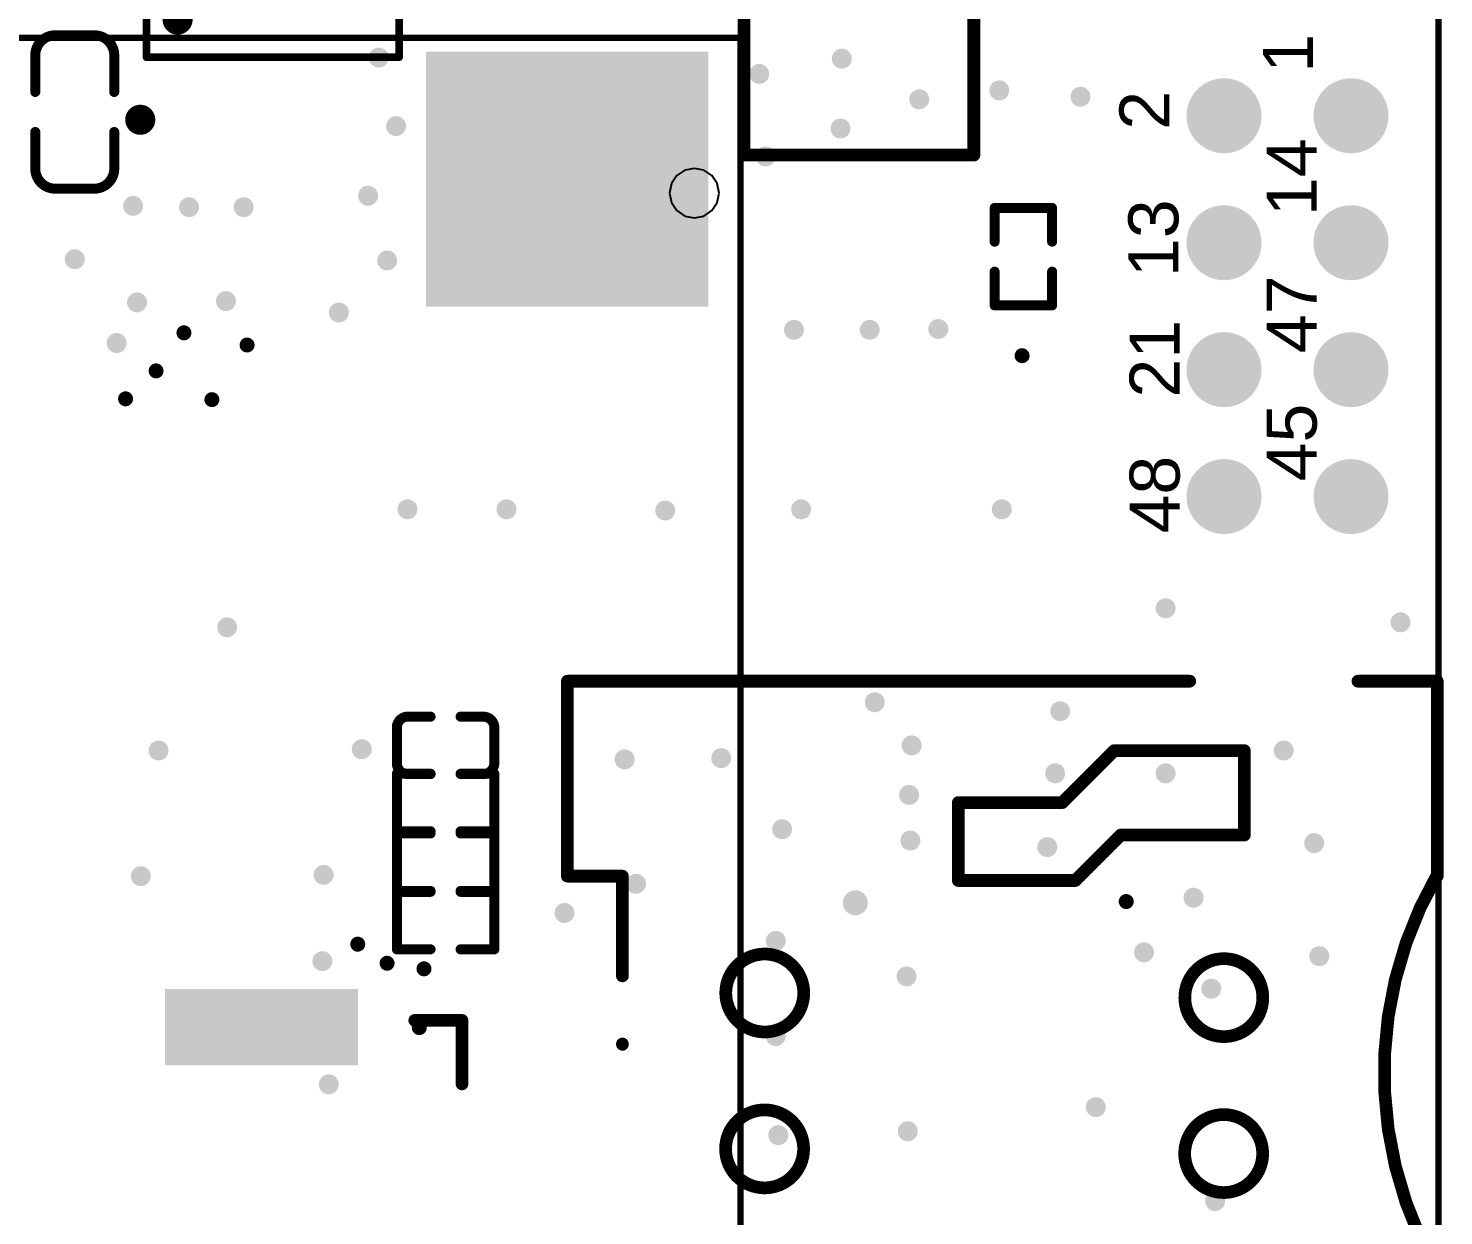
# Model space of a CAD drawing. Header units: millimetres. Extents: x -41 to 4, y -75 to 26.
# Drawn here: x -23.92 to 4.39, y -24.55 to -0.79 of the extents above; entities that cross this region are included whole.
import ezdxf

# ---------------------------------------------------------------- set-up
doc = ezdxf.new("R2010")
doc.units = ezdxf.units.MM
for name, color, linetype in [('KeepOutLayer', 6, 'Continuous'), ('MultiLayer', 9, 'Continuous'), ('PadHoleLayer', 156, 'Continuous'), ('TopOverlay', 2, 'Continuous'), ('ViaHoleLayer', 16, 'Continuous')]:
    doc.layers.add(name, color=color, linetype=linetype)
doc.styles.add('Arial', font='arial.ttf', dxfattribs={"height": 0.2})

# ---------------------------------------------------------------- blocks, each defined once
blk = doc.blocks.new('SOP_4_L6_5_W4_6_P2_54_LS10_2_TL_37')
at = {"layer": 'TopOverlay'}
for p, q in [((-4.126, 3.761), (-4.286, 3.654)), ((-3.936, 3.799), (-4.126, 3.761)), ((-3.746, 3.761), (-3.936, 3.799)), ((-3.585, 3.654), (-3.746, 3.761)), ((-4.394, 3.493), (-4.431, 3.305)), ((-4.286, 3.654), (-4.394, 3.493)), ((-3.478, 3.493), (-3.585, 3.654)), ((-3.44, 3.303), (-3.478, 3.493)), ((-4.422, 3.305), (-4.431, 3.302)), ((-4.431, 3.305), (-4.422, 3.305)), ((-4.431, 3.302), (-4.394, 3.114)), ((-3.478, 3.114), (-3.44, 3.303)), ((-4.394, 3.114), (-4.286, 2.953)), ((-4.286, 2.953), (-4.126, 2.845)), ((-4.126, 2.845), (-3.936, 2.808)), ((-3.936, 2.808), (-3.746, 2.845)), ((-3.746, 2.845), (-3.585, 2.953)), ((-3.585, 2.953), (-3.478, 3.114))]:
    blk.add_line(p, q, dxfattribs=at)
at = {"layer": 'TopOverlay', "const_width": 0.254}
for points in [[(-3.175, 2.314), (3.325, 2.314)], [(-3.175, 2.314), (-3.175, -2.286)], [(3.325, 2.314), (3.325, -2.286)], [(-3.175, -2.286), (3.325, -2.286)]]:
    blk.add_lwpolyline(points, dxfattribs=at)
at = {"layer": 'TopOverlay', "const_width": 0.127}
for points in [[(-3.239, 2.314, 1), (-3.111, 2.314, 1)], [(-3.239, 2.314, 1), (-3.111, 2.314, 1)], [(3.261, 2.314, 1), (3.388, 2.314, 1)], [(3.261, 2.314, 1), (3.388, 2.314, 1)], [(-3.239, -2.286, 1), (-3.111, -2.286, 1)], [(-3.239, -2.286, 1), (-3.111, -2.286, 1)], [(3.261, -2.286, 1), (3.388, -2.286, 1)], [(3.261, -2.286, 1), (3.388, -2.286, 1)]]:
    blk.add_lwpolyline(points, format="xyb", close=True, dxfattribs=at)
blk = doc.blocks.new('SOIC_8_L4_9_W3_9_P1_27_LS6_0_BL_38')
at = {"layer": 'TopOverlay', "const_width": 0.152}
for points in [[(-2.526, -1.521), (-2.526, 1.521)], [(-2.526, 1.521), (2.526, 1.521)], [(2.526, -1.521), (2.526, 1.521)], [(-2.526, -1.521), (2.526, -1.521)]]:
    blk.add_lwpolyline(points, dxfattribs=at)
at = {"layer": 'TopOverlay'}
for points, const_width in [([(-2.564, 1.521, 1), (-2.488, 1.521, 1)], 0.0762), ([(-2.564, 1.521, 1), (-2.488, 1.521, 1)], 0.0762), ([(2.488, 1.521, 1), (2.564, 1.521, 1)], 0.0762), ([(2.488, 1.521, 1), (2.564, 1.521, 1)], 0.0762), ([(-1.755, -0.769, 1), (-2.055, -0.769, 1)], 0.3), ([(-2.13, -0.769, 1), (-1.98, -0.769, 1)], 0.15), ([(-1.83, -0.769, 1), (-1.68, -0.769, 1)], 0.15), ([(-2.564, -1.521, 1), (-2.488, -1.521, 1)], 0.0762), ([(-2.564, -1.521, 1), (-2.488, -1.521, 1)], 0.0762), ([(2.488, -1.521, 1), (2.564, -1.521, 1)], 0.0762), ([(2.488, -1.521, 1), (2.564, -1.521, 1)], 0.0762), ([(-2.501, -2.772, 1), (-2.802, -2.772, 1)], 0.3), ([(-2.877, -2.772, 1), (-2.727, -2.772, 1)], 0.15), ([(-2.576, -2.772, 1), (-2.426, -2.772, 1)], 0.15)]:
    blk.add_lwpolyline(points, format="xyb", close=True, dxfattribs=dict(at, const_width=const_width))
blk = doc.blocks.new('SIM_SMD_SMC_202_7SC_41')
at = {"layer": 'TopOverlay', "const_width": 0.254}
for points in [[(3.987, 7.444), (7.889, 7.444)], [(3.987, 7.444), (3.987, 6.344)], [(7.889, 7.444), (7.889, -5.005)], [(-7.9, 6.343), (-7.091, 6.343)], [(-7.9, 6.343), (-7.9, -5.006)], [(0.622, 6.343), (0.629, 6.343)], [(1.991, 6.343), (3.987, 6.343)], [(-4.545, 0.45), (-5.195, -0.2)], [(-4.545, 0.45), (-3.894, -0.2)], [(-5.195, -0.2), (-5.195, -0.462)], [(-4.674, -0.2), (-4.933, -0.462)], [(-4.674, -0.2), (-4.674, -2.41)], [(-4.413, -0.2), (-4.413, -2.41)], [(-4.413, -0.2), (-4.154, -0.462)], [(-3.894, -0.2), (-3.894, -0.462)], [(3.9, -0.376), (3.9, -2.716)], [(3.9, -0.376), (5.46, -0.376)], [(5.46, -0.376), (5.46, -2.456)], [(-5.195, -0.462), (-4.933, -0.462)], [(-4.154, -0.462), (-3.894, -0.462)], [(-4.674, -2.41), (-4.413, -2.41)], [(5.46, -2.456), (6.5, -3.496)], [(3.901, -2.716), (4.81, -3.626)], [(6.5, -3.496), (6.5, -6.096)], [(4.81, -3.626), (4.81, -6.097)], [(4.81, -6.096), (6.5, -6.096)], [(-7.9, -8.367), (-7.9, -9.956)], [(7.889, -8.368), (7.889, -9.955)], [(-3.912, -9.955), (-7.9, -9.956)], [(3.987, -9.955), (7.889, -9.955)]]:
    blk.add_lwpolyline(points, dxfattribs=at)
at = {"layer": 'TopOverlay'}
for points, const_width in [([(3.924, 7.444, 1), (4.051, 7.444, 1)], 0.127), ([(3.924, 7.444, 1), (4.051, 7.444, 1)], 0.127), ([(7.825, 7.444, 1), (7.952, 7.444, 1)], 0.127), ([(7.825, 7.444, 1), (7.952, 7.444, 1)], 0.127), ([(-7.963, 6.343, 1), (-7.836, 6.343, 1)], 0.127), ([(-7.963, 6.343, 1), (-7.836, 6.343, 1)], 0.127), ([(-7.154, 6.343, 1), (-7.027, 6.343, 1)], 0.127), ([(0.558, 6.343, 1), (0.685, 6.343, 1)], 0.127), ([(0.565, 6.343, 1), (0.692, 6.343, 1)], 0.127), ([(1.928, 6.343, 1), (2.055, 6.343, 1)], 0.127), ([(3.924, 6.344, 1), (4.051, 6.344, 1)], 0.127), ([(3.924, 6.343, 1), (4.051, 6.343, 1)], 0.127), ([(-4.048, 3.495, 1), (-5.608, 3.495, 1)], 0.254), ([(-0.69, 3.499, 1), (-2.251, 3.499, 1)], 0.254), ([(2.429, 3.496, 1), (0.869, 3.496, 1)], 0.254), ([(-5.671, 3.495, 1), (-5.544, 3.495, 1)], 0.127), ([(-4.111, 3.495, 1), (-3.984, 3.495, 1)], 0.127), ([(-2.314, 3.499, 1), (-2.187, 3.499, 1)], 0.127), ([(-0.754, 3.499, 1), (-0.627, 3.499, 1)], 0.127), ([(0.806, 3.496, 1), (0.933, 3.496, 1)], 0.127), ([(2.366, 3.496, 1), (2.493, 3.496, 1)], 0.127), ([(-4.608, 0.45, 1), (-4.481, 0.45, 1)], 0.127), ([(-4.608, 0.45, 1), (-4.481, 0.45, 1)], 0.127), ([(-5.258, -0.2, 1), (-5.131, -0.2, 1)], 0.127), ([(-5.258, -0.2, 1), (-5.131, -0.2, 1)], 0.127), ([(-4.738, -0.2, 1), (-4.611, -0.2, 1)], 0.127), ([(-4.738, -0.2, 1), (-4.611, -0.2, 1)], 0.127), ([(-4.476, -0.2, 1), (-4.349, -0.2, 1)], 0.127), ([(-4.476, -0.2, 1), (-4.349, -0.2, 1)], 0.127), ([(-3.958, -0.2, 1), (-3.831, -0.2, 1)], 0.127), ([(-3.958, -0.2, 1), (-3.831, -0.2, 1)], 0.127), ([(3.836, -0.376, 1), (3.963, -0.376, 1)], 0.127), ([(3.836, -0.376, 1), (3.963, -0.376, 1)], 0.127), ([(5.396, -0.376, 1), (5.523, -0.376, 1)], 0.127), ([(5.396, -0.376, 1), (5.523, -0.376, 1)], 0.127), ([(-5.258, -0.462, 1), (-5.131, -0.462, 1)], 0.127), ([(-5.258, -0.462, 1), (-5.131, -0.462, 1)], 0.127), ([(-4.997, -0.462, 1), (-4.87, -0.462, 1)], 0.127), ([(-4.997, -0.462, 1), (-4.87, -0.462, 1)], 0.127), ([(-4.217, -0.462, 1), (-4.09, -0.462, 1)], 0.127), ([(-4.217, -0.462, 1), (-4.09, -0.462, 1)], 0.127), ([(-3.958, -0.462, 1), (-3.831, -0.462, 1)], 0.127), ([(-3.958, -0.462, 1), (-3.831, -0.462, 1)], 0.127), ([(-4.738, -2.41, 1), (-4.611, -2.41, 1)], 0.127), ([(-4.738, -2.41, 1), (-4.611, -2.41, 1)], 0.127), ([(-4.476, -2.41, 1), (-4.349, -2.41, 1)], 0.127), ([(-4.476, -2.41, 1), (-4.349, -2.41, 1)], 0.127), ([(5.396, -2.456, 1), (5.523, -2.456, 1)], 0.127), ([(5.396, -2.456, 1), (5.523, -2.456, 1)], 0.127), ([(3.836, -2.716, 1), (3.963, -2.716, 1)], 0.127), ([(3.837, -2.716, 1), (3.964, -2.716, 1)], 0.127), ([(6.436, -3.496, 1), (6.563, -3.496, 1)], 0.127), ([(6.436, -3.496, 1), (6.563, -3.496, 1)], 0.127), ([(4.747, -3.626, 1), (4.874, -3.626, 1)], 0.127), ([(4.747, -3.626, 1), (4.874, -3.626, 1)], 0.127), ([(-4.141, -5.687, 1), (-5.701, -5.687, 1)], 0.254), ([(-0.784, -5.683, 1), (-2.344, -5.683, 1)], 0.254), ([(2.336, -5.686, 1), (0.776, -5.686, 1)], 0.254), ([(-7.963, -5.006, 1), (-7.836, -5.006, 1)], 0.127), ([(7.825, -5.005, 1), (7.952, -5.005, 1)], 0.127), ([(-5.764, -5.687, 1), (-5.637, -5.687, 1)], 0.127), ([(-4.204, -5.687, 1), (-4.077, -5.687, 1)], 0.127), ([(-2.408, -5.683, 1), (-2.281, -5.683, 1)], 0.127), ([(-0.847, -5.683, 1), (-0.72, -5.683, 1)], 0.127), ([(0.712, -5.686, 1), (0.839, -5.686, 1)], 0.127), ([(2.272, -5.686, 1), (2.399, -5.686, 1)], 0.127), ([(4.746, -6.096, 1), (4.873, -6.096, 1)], 0.127), ([(4.747, -6.097, 1), (4.874, -6.097, 1)], 0.127), ([(6.436, -6.096, 1), (6.563, -6.096, 1)], 0.127), ([(6.436, -6.096, 1), (6.563, -6.096, 1)], 0.127), ([(-7.963, -8.367, 1), (-7.836, -8.367, 1)], 0.127), ([(7.825, -8.368, 1), (7.952, -8.368, 1)], 0.127), ([(-7.963, -9.956, 1), (-7.836, -9.956, 1)], 0.127), ([(-7.963, -9.956, 1), (-7.836, -9.956, 1)], 0.127), ([(-3.976, -9.955, 1), (-3.849, -9.955, 1)], 0.127), ([(-3.975, -9.956, 1), (-3.848, -9.956, 1)], 0.127), ([(3.924, -9.955, 1), (4.051, -9.955, 1)], 0.127), ([(3.954, -9.956, 1), (4.081, -9.956, 1)], 0.127), ([(7.825, -9.955, 1), (7.952, -9.955, 1)], 0.127), ([(7.825, -9.955, 1), (7.952, -9.955, 1)], 0.127)]:
    blk.add_lwpolyline(points, format="xyb", close=True, dxfattribs=dict(at, const_width=const_width))
at = {"layer": 'TopOverlay', "const_width": 0.254}
blk.add_lwpolyline([(-3.912, -9.956, -0.26784), (4.018, -9.956)], format="xyb", dxfattribs=at)
blk = doc.blocks.new('WIFIM_SMD_ESP32_S32MB_42')
at = {"layer": 'TopOverlay'}
for points, const_width in [([(-8.763, 16.42), (9.274, 16.42)], 0.254), ([(-8.763, 16.42), (-8.763, 15.954)], 0.254), ([(9.274, 16.42), (9.274, 15.954)], 0.254), ([(-8.763, 15.954), (-8.763, 9.571)], 0.254), ([(9.271, 15.954), (9.271, 9.571)], 0.254), ([(-6.596, 15.19), (-6.596, 11.69)], 0.6), ([(-6.596, 15.19), (-4.096, 15.19)], 0.6), ([(-4.097, 15.189), (-4.097, 12.189)], 0.6), ([(-1.595, 15.189), (-1.595, 12.189)], 0.6), ([(-1.595, 15.189), (0.904, 15.189)], 0.6), ([(0.904, 15.189), (0.904, 12.189)], 0.6), ([(3.403, 15.189), (3.403, 12.189)], 0.6), ([(3.403, 15.189), (6.904, 15.189)], 0.6), ([(5.334, 15.189), (5.334, 11.822)], 0.6), ([(6.904, 15.189), (6.904, 11.822)], 0.6), ([(-4.097, 12.189), (-1.595, 12.189)], 0.6), ([(0.904, 12.189), (3.403, 12.189)], 0.6), ([(-8.763, 11.054), (9.271, 11.054)], 0.254), ([(-8.78, -8.198), (-8.78, -9.143)], 0.254), ([(8.873, -8.198), (8.873, -9.143)], 0.254), ([(-8.78, -9.143), (-7.637, -9.143)], 0.254), ([(7.603, -9.143), (8.873, -9.143)], 0.254)]:
    blk.add_lwpolyline(points, dxfattribs=dict(at, const_width=const_width))
for points, const_width in [([(-8.827, 16.42, 1), (-8.7, 16.42, 1)], 0.127), ([(-8.827, 16.42, 1), (-8.7, 16.42, 1)], 0.127), ([(9.21, 16.42, 1), (9.337, 16.42, 1)], 0.127), ([(9.21, 16.42, 1), (9.337, 16.42, 1)], 0.127), ([(-8.827, 15.954, 1), (-8.7, 15.954, 1)], 0.127), ([(-8.827, 15.954, 1), (-8.7, 15.954, 1)], 0.127), ([(9.207, 15.954, 1), (9.334, 15.954, 1)], 0.127), ([(9.21, 15.954, 1), (9.337, 15.954, 1)], 0.127), ([(-6.746, 15.19, 1), (-6.446, 15.19, 1)], 0.3), ([(-6.746, 15.19, 1), (-6.446, 15.19, 1)], 0.3), ([(-4.247, 15.189, 1), (-3.947, 15.189, 1)], 0.3), ([(-4.246, 15.19, 1), (-3.946, 15.19, 1)], 0.3), ([(-1.745, 15.189, 1), (-1.445, 15.189, 1)], 0.3), ([(-1.745, 15.189, 1), (-1.445, 15.189, 1)], 0.3), ([(0.754, 15.189, 1), (1.054, 15.189, 1)], 0.3), ([(0.754, 15.189, 1), (1.054, 15.189, 1)], 0.3), ([(3.253, 15.189, 1), (3.553, 15.189, 1)], 0.3), ([(3.253, 15.189, 1), (3.553, 15.189, 1)], 0.3), ([(5.184, 15.189, 1), (5.484, 15.189, 1)], 0.3), ([(6.754, 15.189, 1), (7.054, 15.189, 1)], 0.3), ([(6.754, 15.189, 1), (7.054, 15.189, 1)], 0.3), ([(-4.247, 12.189, 1), (-3.947, 12.189, 1)], 0.3), ([(-4.247, 12.189, 1), (-3.947, 12.189, 1)], 0.3), ([(-1.745, 12.189, 1), (-1.445, 12.189, 1)], 0.3), ([(-1.745, 12.189, 1), (-1.445, 12.189, 1)], 0.3), ([(0.754, 12.189, 1), (1.054, 12.189, 1)], 0.3), ([(0.754, 12.189, 1), (1.054, 12.189, 1)], 0.3), ([(3.253, 12.189, 1), (3.553, 12.189, 1)], 0.3), ([(3.253, 12.189, 1), (3.553, 12.189, 1)], 0.3), ([(-6.746, 11.69, 1), (-6.446, 11.69, 1)], 0.3), ([(5.184, 11.822, 1), (5.484, 11.822, 1)], 0.3), ([(6.754, 11.822, 1), (7.054, 11.822, 1)], 0.3), ([(-8.826, 11.054, 1), (-8.7, 11.054, 1)], 0.127), ([(9.207, 11.054, 1), (9.334, 11.054, 1)], 0.127), ([(-9.474, 10.012, 1), (-10.158, 10.012, 1)], 0.254), ([(-10.222, 10.012, 1), (-10.095, 10.012, 1)], 0.127), ([(-9.537, 10.012, 1), (-9.41, 10.012, 1)], 0.127), ([(-8.827, 9.571, 1), (-8.7, 9.571, 1)], 0.127), ([(9.207, 9.571, 1), (9.334, 9.571, 1)], 0.127), ([(-8.843, -8.198, 1), (-8.716, -8.198, 1)], 0.127), ([(8.81, -8.198, 1), (8.937, -8.198, 1)], 0.127), ([(-8.843, -9.143, 1), (-8.716, -9.143, 1)], 0.127), ([(-8.843, -9.143, 1), (-8.716, -9.143, 1)], 0.127), ([(-7.7, -9.143, 1), (-7.573, -9.143, 1)], 0.127), ([(7.54, -9.143, 1), (7.667, -9.143, 1)], 0.127), ([(8.81, -9.143, 1), (8.937, -9.143, 1)], 0.127), ([(8.81, -9.143, 1), (8.937, -9.143, 1)], 0.127)]:
    blk.add_lwpolyline(points, format="xyb", close=True, dxfattribs=dict(at, const_width=const_width))
blk = doc.blocks.new('LC_0402_R_51')
at = {"layer": 'TopOverlay', "const_width": 0.2}
for points in [[(-0.975, -0.575), (-0.975, 0.575)], [(-0.975, 0.575), (-0.3, 0.575)], [(0.3, 0.575), (0.975, 0.575)], [(0.975, -0.575), (0.975, 0.575)], [(-0.975, -0.575), (-0.3, -0.575)], [(0.3, -0.575), (0.975, -0.575)]]:
    blk.add_lwpolyline(points, dxfattribs=at)
at = {"layer": 'TopOverlay', "const_width": 0.1}
for points in [[(-1.025, 0.575, 1), (-0.925, 0.575, 1)], [(-1.025, 0.575, 1), (-0.925, 0.575, 1)], [(-0.35, 0.575, 1), (-0.25, 0.575, 1)], [(0.25, 0.575, 1), (0.35, 0.575, 1)], [(0.925, 0.575, 1), (1.025, 0.575, 1)], [(0.925, 0.575, 1), (1.025, 0.575, 1)], [(-1.025, -0.575, 1), (-0.925, -0.575, 1)], [(-1.025, -0.575, 1), (-0.925, -0.575, 1)], [(-0.35, -0.575, 1), (-0.25, -0.575, 1)], [(0.25, -0.575, 1), (0.35, -0.575, 1)], [(0.925, -0.575, 1), (1.025, -0.575, 1)], [(0.925, -0.575, 1), (1.025, -0.575, 1)]]:
    blk.add_lwpolyline(points, format="xyb", close=True, dxfattribs=at)
blk = doc.blocks.new('LC_0402_R_60')
at = {"layer": 'TopOverlay', "const_width": 0.2}
for points in [[(-0.975, 0.575), (-0.975, -0.575)], [(-0.975, 0.575), (-0.3, 0.575)], [(0.3, 0.575), (0.975, 0.575)], [(0.975, 0.575), (0.975, -0.575)], [(-0.975, -0.575), (-0.3, -0.575)], [(0.3, -0.575), (0.975, -0.575)]]:
    blk.add_lwpolyline(points, dxfattribs=at)
at = {"layer": 'TopOverlay', "const_width": 0.1}
for points in [[(-1.025, 0.575, 1), (-0.925, 0.575, 1)], [(-1.025, 0.575, 1), (-0.925, 0.575, 1)], [(-0.35, 0.575, 1), (-0.25, 0.575, 1)], [(0.25, 0.575, 1), (0.35, 0.575, 1)], [(0.925, 0.575, 1), (1.025, 0.575, 1)], [(0.925, 0.575, 1), (1.025, 0.575, 1)], [(-1.025, -0.575, 1), (-0.925, -0.575, 1)], [(-1.025, -0.575, 1), (-0.925, -0.575, 1)], [(-0.35, -0.575, 1), (-0.25, -0.575, 1)], [(0.25, -0.575, 1), (0.35, -0.575, 1)], [(0.925, -0.575, 1), (1.025, -0.575, 1)], [(0.925, -0.575, 1), (1.025, -0.575, 1)]]:
    blk.add_lwpolyline(points, format="xyb", close=True, dxfattribs=at)
blk = doc.blocks.new('LC_0402_R_67')
at = {"layer": 'TopOverlay', "const_width": 0.2}
for points in [[(-0.975, -0.575), (-0.975, 0.575)], [(-0.975, 0.575), (-0.3, 0.575)], [(0.3, 0.575), (0.975, 0.575)], [(0.975, -0.575), (0.975, 0.575)], [(-0.975, -0.575), (-0.3, -0.575)], [(0.3, -0.575), (0.975, -0.575)]]:
    blk.add_lwpolyline(points, dxfattribs=at)
at = {"layer": 'TopOverlay', "const_width": 0.1}
for points in [[(-1.025, 0.575, 1), (-0.925, 0.575, 1)], [(-1.025, 0.575, 1), (-0.925, 0.575, 1)], [(-0.35, 0.575, 1), (-0.25, 0.575, 1)], [(0.25, 0.575, 1), (0.35, 0.575, 1)], [(0.925, 0.575, 1), (1.025, 0.575, 1)], [(0.925, 0.575, 1), (1.025, 0.575, 1)], [(-1.025, -0.575, 1), (-0.925, -0.575, 1)], [(-1.025, -0.575, 1), (-0.925, -0.575, 1)], [(-0.35, -0.575, 1), (-0.25, -0.575, 1)], [(0.25, -0.575, 1), (0.35, -0.575, 1)], [(0.925, -0.575, 1), (1.025, -0.575, 1)], [(0.925, -0.575, 1), (1.025, -0.575, 1)]]:
    blk.add_lwpolyline(points, format="xyb", close=True, dxfattribs=at)
blk = doc.blocks.new('LC_0402_R_68')
at = {"layer": 'TopOverlay', "const_width": 0.2}
for points in [[(-0.975, -0.575), (-0.975, 0.575)], [(-0.975, 0.575), (-0.3, 0.575)], [(0.3, 0.575), (0.975, 0.575)], [(0.975, -0.575), (0.975, 0.575)], [(-0.975, -0.575), (-0.3, -0.575)], [(0.3, -0.575), (0.975, -0.575)]]:
    blk.add_lwpolyline(points, dxfattribs=at)
at = {"layer": 'TopOverlay', "const_width": 0.1}
for points in [[(-1.025, 0.575, 1), (-0.925, 0.575, 1)], [(-1.025, 0.575, 1), (-0.925, 0.575, 1)], [(-0.35, 0.575, 1), (-0.25, 0.575, 1)], [(0.25, 0.575, 1), (0.35, 0.575, 1)], [(0.925, 0.575, 1), (1.025, 0.575, 1)], [(0.925, 0.575, 1), (1.025, 0.575, 1)], [(-1.025, -0.575, 1), (-0.925, -0.575, 1)], [(-1.025, -0.575, 1), (-0.925, -0.575, 1)], [(-0.35, -0.575, 1), (-0.25, -0.575, 1)], [(0.25, -0.575, 1), (0.35, -0.575, 1)], [(0.925, -0.575, 1), (1.025, -0.575, 1)], [(0.925, -0.575, 1), (1.025, -0.575, 1)]]:
    blk.add_lwpolyline(points, format="xyb", close=True, dxfattribs=at)
blk = doc.blocks.new('MINI_PCLE_52P_74')
at = {"layer": 'MultiLayer'}
blk.add_hatch(color=9, dxfattribs=at).paths.add_polyline_path([(9.258, 28.588), (14.908, 28.588), (14.908, 23.488), (9.258, 23.488)])
at = {"layer": 'PadHoleLayer'}
h = blk.add_hatch(color=156, dxfattribs=at)
edge = h.paths.add_edge_path()
edge.add_arc((12.083, 26.038), 1.4, 0, 360)
at = {"layer": 'TopOverlay', "const_width": 0.127}
for points in [[(-15.463, 28.863), (15.55, 28.863)], [(15.55, -18.737), (15.55, 28.863)]]:
    blk.add_lwpolyline(points, dxfattribs=at)
at = {"layer": 'TopOverlay', "const_width": 0.0635}
blk.add_lwpolyline([(15.518, 28.863, 1), (15.582, 28.863, 1)], format="xyb", close=True, dxfattribs=at)
blk.add_lwpolyline([(15.518, 28.863, 1), (15.582, 28.863, 1)], format="xyb", close=True, dxfattribs=at)
blk = doc.blocks.new('LC_0402_C_98')
at = {"layer": 'TopOverlay', "const_width": 0.2}
for points in [[(-0.975, 0.355, -0.414214), (-0.755, 0.575)], [(0.755, 0.575, -0.414214), (0.975, 0.355)], [(-0.755, -0.575, -0.414214), (-0.975, -0.355)], [(0.975, -0.355, -0.414214), (0.755, -0.575)]]:
    blk.add_lwpolyline(points, format="xyb", dxfattribs=at)
at = {"layer": 'TopOverlay', "const_width": 0.1}
for points in [[(-0.805, 0.575, 1), (-0.705, 0.575, 1)], [(-0.8, 0.575, 1), (-0.7, 0.575, 1)], [(-0.35, 0.575, 1), (-0.25, 0.575, 1)], [(0.25, 0.575, 1), (0.35, 0.575, 1)], [(0.7, 0.575, 1), (0.8, 0.575, 1)], [(0.705, 0.575, 1), (0.805, 0.575, 1)], [(-1.025, 0.355, 1), (-0.925, 0.355, 1)], [(-1.025, 0.355, 1), (-0.925, 0.355, 1)], [(0.925, 0.355, 1), (1.025, 0.355, 1)], [(0.925, 0.355, 1), (1.025, 0.355, 1)], [(-1.025, -0.355, 1), (-0.925, -0.355, 1)], [(-1.025, -0.355, 1), (-0.925, -0.355, 1)], [(0.925, -0.355, 1), (1.025, -0.355, 1)], [(0.925, -0.355, 1), (1.025, -0.355, 1)], [(-0.805, -0.575, 1), (-0.705, -0.575, 1)], [(-0.8, -0.575, 1), (-0.7, -0.575, 1)], [(-0.35, -0.575, 1), (-0.25, -0.575, 1)], [(0.25, -0.575, 1), (0.35, -0.575, 1)], [(0.7, -0.575, 1), (0.8, -0.575, 1)], [(0.705, -0.575, 1), (0.805, -0.575, 1)]]:
    blk.add_lwpolyline(points, format="xyb", close=True, dxfattribs=at)
at = {"layer": 'TopOverlay', "const_width": 0.2}
for points in [[(-0.75, 0.575), (-0.3, 0.575)], [(0.3, 0.575), (0.75, 0.575)], [(-0.975, -0.355), (-0.975, 0.355)], [(0.975, -0.355), (0.975, 0.355)], [(-0.75, -0.575), (-0.3, -0.575)], [(0.3, -0.575), (0.75, -0.575)]]:
    blk.add_lwpolyline(points, dxfattribs=at)
blk = doc.blocks.new('LC_0603_C_101')
at = {"layer": 'TopOverlay', "const_width": 0.2}
for points in [[(-1.535, 0.39, -0.414213), (-1.135, 0.79)], [(1.135, 0.79, -0.414213), (1.535, 0.39)], [(-1.135, -0.79, -0.414213), (-1.535, -0.39)], [(1.535, -0.39, -0.414213), (1.135, -0.79)]]:
    blk.add_lwpolyline(points, format="xyb", dxfattribs=at)
for points in [[(-0.4, 0.79), (-1.135, 0.79)], [(1.135, 0.79), (0.4, 0.79)], [(-1.535, -0.39), (-1.535, 0.39)], [(1.535, -0.39), (1.535, 0.39)], [(-0.4, -0.79), (-1.135, -0.79)], [(1.135, -0.79), (0.4, -0.79)]]:
    blk.add_lwpolyline(points, dxfattribs=at)
at = {"layer": 'TopOverlay', "const_width": 0.1}
for points in [[(-1.185, 0.79, 1), (-1.085, 0.79, 1)], [(-1.185, 0.79, 1), (-1.085, 0.79, 1)], [(-0.45, 0.79, 1), (-0.35, 0.79, 1)], [(0.35, 0.79, 1), (0.45, 0.79, 1)], [(1.085, 0.79, 1), (1.185, 0.79, 1)], [(1.085, 0.79, 1), (1.185, 0.79, 1)], [(-1.585, 0.39, 1), (-1.485, 0.39, 1)], [(-1.585, 0.39, 1), (-1.485, 0.39, 1)], [(1.485, 0.39, 1), (1.585, 0.39, 1)], [(1.485, 0.39, 1), (1.585, 0.39, 1)], [(-1.585, -0.39, 1), (-1.485, -0.39, 1)], [(-1.585, -0.39, 1), (-1.485, -0.39, 1)], [(1.485, -0.39, 1), (1.585, -0.39, 1)], [(1.485, -0.39, 1), (1.585, -0.39, 1)], [(-1.185, -0.79, 1), (-1.085, -0.79, 1)], [(-1.185, -0.79, 1), (-1.085, -0.79, 1)], [(-0.45, -0.79, 1), (-0.35, -0.79, 1)], [(0.35, -0.79, 1), (0.45, -0.79, 1)], [(1.085, -0.79, 1), (1.185, -0.79, 1)], [(1.085, -0.79, 1), (1.185, -0.79, 1)]]:
    blk.add_lwpolyline(points, format="xyb", close=True, dxfattribs=at)

msp = doc.modelspace()

# ---------------------------------------------------------------- hatches: boundary and pattern name
at = {"layer": 'MultiLayer'}
h = msp.add_hatch(color=9, dxfattribs=at)
edge = h.paths.add_edge_path()
edge.add_arc((0, -2.54), 0.75, 0, 360)
h = msp.add_hatch(color=9, dxfattribs=at)
edge = h.paths.add_edge_path()
edge.add_arc((2.54, -2.54), 0.75, 0, 360)
h = msp.add_hatch(color=9, dxfattribs=at)
edge = h.paths.add_edge_path()
edge.add_arc((0, -5.08), 0.75, 0, 360)
h = msp.add_hatch(color=9, dxfattribs=at)
edge = h.paths.add_edge_path()
edge.add_arc((2.54, -5.08), 0.75, 0, 360)
h = msp.add_hatch(color=9, dxfattribs=at)
edge = h.paths.add_edge_path()
edge.add_arc((0, -7.62), 0.75, 0, 360)
h = msp.add_hatch(color=9, dxfattribs=at)
edge = h.paths.add_edge_path()
edge.add_arc((2.54, -7.62), 0.75, 0, 360)
h = msp.add_hatch(color=9, dxfattribs=at)
edge = h.paths.add_edge_path()
edge.add_arc((0, -10.16), 0.75, 0, 360)
h = msp.add_hatch(color=9, dxfattribs=at)
edge = h.paths.add_edge_path()
edge.add_arc((2.54, -10.16), 0.75, 0, 360)
at = {"layer": 'PadHoleLayer'}
h = msp.add_hatch(color=156, dxfattribs=at)
edge = h.paths.add_edge_path()
edge.add_arc((0, -2.54), 0.5, 0, 360)
h = msp.add_hatch(color=156, dxfattribs=at)
edge = h.paths.add_edge_path()
edge.add_arc((2.54, -2.54), 0.5, 0, 360)
h = msp.add_hatch(color=156, dxfattribs=at)
edge = h.paths.add_edge_path()
edge.add_arc((0, -5.08), 0.5, 0, 360)
h = msp.add_hatch(color=156, dxfattribs=at)
edge = h.paths.add_edge_path()
edge.add_arc((2.54, -5.08), 0.5, 0, 360)
h = msp.add_hatch(color=156, dxfattribs=at)
edge = h.paths.add_edge_path()
edge.add_arc((0, -7.62), 0.5, 0, 360)
h = msp.add_hatch(color=156, dxfattribs=at)
edge = h.paths.add_edge_path()
edge.add_arc((2.54, -7.62), 0.5, 0, 360)
h = msp.add_hatch(color=156, dxfattribs=at)
edge = h.paths.add_edge_path()
edge.add_arc((0, -10.16), 0.5, 0, 360)
h = msp.add_hatch(color=156, dxfattribs=at)
edge = h.paths.add_edge_path()
edge.add_arc((2.54, -10.16), 0.5, 0, 360)
at = {"layer": 'TopOverlay'}
msp.add_hatch(color=2, dxfattribs=at).paths.add_polyline_path([(-21.184, -21.539), (-17.323, -21.539), (-17.323, -20.015), (-21.184, -20.015)])
at = {"layer": 'ViaHoleLayer'}
h = msp.add_hatch(color=16, dxfattribs=at)
edge = h.paths.add_edge_path()
edge.add_arc((-16.906, -1.375), 0.2, 0, 360)
h = msp.add_hatch(color=16, dxfattribs=at)
edge = h.paths.add_edge_path()
edge.add_arc((-7.645, -1.397), 0.2, 0, 360)
h = msp.add_hatch(color=16, dxfattribs=at)
edge = h.paths.add_edge_path()
edge.add_arc((-9.296, -1.702), 0.2, 0, 360)
h = msp.add_hatch(color=16, dxfattribs=at)
edge = h.paths.add_edge_path()
edge.add_arc((-4.496, -2.032), 0.2, 0, 360)
h = msp.add_hatch(color=16, dxfattribs=at)
edge = h.paths.add_edge_path()
edge.add_arc((-2.87, -2.159), 0.2, 0, 360)
h = msp.add_hatch(color=16, dxfattribs=at)
edge = h.paths.add_edge_path()
edge.add_arc((-6.096, -2.21), 0.2, 0, 360)
h = msp.add_hatch(color=16, dxfattribs=at)
edge = h.paths.add_edge_path()
edge.add_arc((-16.561, -2.747), 0.2, 0, 360)
h = msp.add_hatch(color=16, dxfattribs=at)
edge = h.paths.add_edge_path()
edge.add_arc((-7.671, -2.794), 0.2, 0, 360)
h = msp.add_hatch(color=16, dxfattribs=at)
edge = h.paths.add_edge_path()
edge.add_arc((-9.169, -3.353), 0.2, 0, 360)
h = msp.add_hatch(color=16, dxfattribs=at)
edge = h.paths.add_edge_path()
edge.add_arc((-17.12, -4.14), 0.2, 0, 360)
h = msp.add_hatch(color=16, dxfattribs=at)
edge = h.paths.add_edge_path()
edge.add_arc((-21.819, -4.343), 0.2, 0, 360)
h = msp.add_hatch(color=16, dxfattribs=at)
edge = h.paths.add_edge_path()
edge.add_arc((-20.701, -4.369), 0.2, 0, 360)
h = msp.add_hatch(color=16, dxfattribs=at)
edge = h.paths.add_edge_path()
edge.add_arc((-19.609, -4.369), 0.2, 0, 360)
h = msp.add_hatch(color=16, dxfattribs=at)
edge = h.paths.add_edge_path()
edge.add_arc((-22.987, -5.41), 0.2, 0, 360)
h = msp.add_hatch(color=16, dxfattribs=at)
edge = h.paths.add_edge_path()
edge.add_arc((-16.739, -5.436), 0.2, 0, 360)
h = msp.add_hatch(color=16, dxfattribs=at)
edge = h.paths.add_edge_path()
edge.add_arc((-21.742, -6.274), 0.2, 0, 360)
h = msp.add_hatch(color=16, dxfattribs=at)
edge = h.paths.add_edge_path()
edge.add_arc((-19.964, -6.248), 0.2, 0, 360)
h = msp.add_hatch(color=16, dxfattribs=at)
edge = h.paths.add_edge_path()
edge.add_arc((-17.704, -6.477), 0.2, 0, 360)
h = msp.add_hatch(color=16, dxfattribs=at)
edge = h.paths.add_edge_path()
edge.add_arc((-20.803, -6.883), 0.15, 0, 360)
h = msp.add_hatch(color=16, dxfattribs=at)
edge = h.paths.add_edge_path()
edge.add_arc((-8.601, -6.823), 0.2, 0, 360)
h = msp.add_hatch(color=16, dxfattribs=at)
edge = h.paths.add_edge_path()
edge.add_arc((-7.087, -6.823), 0.2, 0, 360)
h = msp.add_hatch(color=16, dxfattribs=at)
edge = h.paths.add_edge_path()
edge.add_arc((-5.715, -6.807), 0.2, 0, 360)
h = msp.add_hatch(color=16, dxfattribs=at)
edge = h.paths.add_edge_path()
edge.add_arc((-22.149, -7.087), 0.2, 0, 360)
h = msp.add_hatch(color=16, dxfattribs=at)
edge = h.paths.add_edge_path()
edge.add_arc((-19.54, -7.127), 0.15, 0, 360)
h = msp.add_hatch(color=16, dxfattribs=at)
edge = h.paths.add_edge_path()
edge.add_arc((-4.039, -7.341), 0.15, 0, 360)
h = msp.add_hatch(color=16, dxfattribs=at)
edge = h.paths.add_edge_path()
edge.add_arc((-21.361, -7.645), 0.15, 0, 360)
h = msp.add_hatch(color=16, dxfattribs=at)
edge = h.paths.add_edge_path()
edge.add_arc((-21.971, -8.204), 0.15, 0, 360)
h = msp.add_hatch(color=16, dxfattribs=at)
edge = h.paths.add_edge_path()
edge.add_arc((-20.244, -8.22), 0.15, 0, 360)
h = msp.add_hatch(color=16, dxfattribs=at)
edge = h.paths.add_edge_path()
edge.add_arc((-16.332, -10.414), 0.2, 0, 360)
h = msp.add_hatch(color=16, dxfattribs=at)
edge = h.paths.add_edge_path()
edge.add_arc((-14.351, -10.414), 0.2, 0, 360)
h = msp.add_hatch(color=16, dxfattribs=at)
edge = h.paths.add_edge_path()
edge.add_arc((-11.176, -10.439), 0.2, 0, 360)
h = msp.add_hatch(color=16, dxfattribs=at)
edge = h.paths.add_edge_path()
edge.add_arc((-8.458, -10.414), 0.2, 0, 360)
h = msp.add_hatch(color=16, dxfattribs=at)
edge = h.paths.add_edge_path()
edge.add_arc((-4.445, -10.414), 0.2, 0, 360)
h = msp.add_hatch(color=16, dxfattribs=at)
edge = h.paths.add_edge_path()
edge.add_arc((-1.168, -12.395), 0.2, 0, 360)
h = msp.add_hatch(color=16, dxfattribs=at)
edge = h.paths.add_edge_path()
edge.add_arc((-19.939, -12.776), 0.2, 0, 360)
h = msp.add_hatch(color=16, dxfattribs=at)
edge = h.paths.add_edge_path()
edge.add_arc((3.531, -12.675), 0.2, 0, 360)
h = msp.add_hatch(color=16, dxfattribs=at)
edge = h.paths.add_edge_path()
edge.add_arc((-6.985, -14.275), 0.2, 0, 360)
h = msp.add_hatch(color=16, dxfattribs=at)
edge = h.paths.add_edge_path()
edge.add_arc((-3.277, -14.453), 0.2, 0, 360)
h = msp.add_hatch(color=16, dxfattribs=at)
edge = h.paths.add_edge_path()
edge.add_arc((-6.248, -15.138), 0.2, 0, 360)
h = msp.add_hatch(color=16, dxfattribs=at)
edge = h.paths.add_edge_path()
edge.add_arc((-21.311, -15.24), 0.2, 0, 360)
h = msp.add_hatch(color=16, dxfattribs=at)
edge = h.paths.add_edge_path()
edge.add_arc((-17.247, -15.215), 0.2, 0, 360)
h = msp.add_hatch(color=16, dxfattribs=at)
edge = h.paths.add_edge_path()
edge.add_arc((-11.989, -15.418), 0.2, 0, 360)
h = msp.add_hatch(color=16, dxfattribs=at)
edge = h.paths.add_edge_path()
edge.add_arc((-10.058, -15.392), 0.2, 0, 360)
h = msp.add_hatch(color=16, dxfattribs=at)
edge = h.paths.add_edge_path()
edge.add_arc((1.194, -15.24), 0.2, 0, 360)
h = msp.add_hatch(color=16, dxfattribs=at)
edge = h.paths.add_edge_path()
edge.add_arc((-3.378, -15.697), 0.2, 0, 360)
h = msp.add_hatch(color=16, dxfattribs=at)
edge = h.paths.add_edge_path()
edge.add_arc((-1.168, -15.697), 0.2, 0, 360)
h = msp.add_hatch(color=16, dxfattribs=at)
edge = h.paths.add_edge_path()
edge.add_arc((-6.299, -16.129), 0.2, 0, 360)
h = msp.add_hatch(color=16, dxfattribs=at)
edge = h.paths.add_edge_path()
edge.add_arc((-8.839, -16.815), 0.2, 0, 360)
h = msp.add_hatch(color=16, dxfattribs=at)
edge = h.paths.add_edge_path()
edge.add_arc((-6.274, -17.043), 0.2, 0, 360)
h = msp.add_hatch(color=16, dxfattribs=at)
edge = h.paths.add_edge_path()
edge.add_arc((-3.535, -17.174), 0.2, 0, 360)
h = msp.add_hatch(color=16, dxfattribs=at)
edge = h.paths.add_edge_path()
edge.add_arc((1.803, -17.094), 0.2, 0, 360)
h = msp.add_hatch(color=16, dxfattribs=at)
edge = h.paths.add_edge_path()
edge.add_arc((-18.009, -17.729), 0.2, 0, 360)
h = msp.add_hatch(color=16, dxfattribs=at)
edge = h.paths.add_edge_path()
edge.add_arc((-21.666, -17.755), 0.2, 0, 360)
h = msp.add_hatch(color=16, dxfattribs=at)
edge = h.paths.add_edge_path()
edge.add_arc((-11.76, -17.907), 0.2, 0, 360)
h = msp.add_hatch(color=16, dxfattribs=at)
edge = h.paths.add_edge_path()
edge.add_arc((-7.374, -18.288), 0.25, 0, 360)
h = msp.add_hatch(color=16, dxfattribs=at)
edge = h.paths.add_edge_path()
edge.add_arc((-1.956, -18.263), 0.15, 0, 360)
h = msp.add_hatch(color=16, dxfattribs=at)
edge = h.paths.add_edge_path()
edge.add_arc((-0.61, -18.186), 0.2, 0, 360)
h = msp.add_hatch(color=16, dxfattribs=at)
edge = h.paths.add_edge_path()
edge.add_arc((-13.192, -18.491), 0.2, 0, 360)
h = msp.add_hatch(color=16, dxfattribs=at)
edge = h.paths.add_edge_path()
edge.add_arc((-17.327, -19.116), 0.15, 0, 360)
h = msp.add_hatch(color=16, dxfattribs=at)
edge = h.paths.add_edge_path()
edge.add_arc((-8.966, -19.05), 0.2, 0, 360)
h = msp.add_hatch(color=16, dxfattribs=at)
edge = h.paths.add_edge_path()
edge.add_arc((-1.6, -19.279), 0.2, 0, 360)
h = msp.add_hatch(color=16, dxfattribs=at)
edge = h.paths.add_edge_path()
edge.add_arc((1.905, -19.355), 0.2, 0, 360)
h = msp.add_hatch(color=16, dxfattribs=at)
edge = h.paths.add_edge_path()
edge.add_arc((-18.034, -19.456), 0.2, 0, 360)
h = msp.add_hatch(color=16, dxfattribs=at)
edge = h.paths.add_edge_path()
edge.add_arc((-16.74, -19.498), 0.15, 0, 360)
h = msp.add_hatch(color=16, dxfattribs=at)
edge = h.paths.add_edge_path()
edge.add_arc((-16.002, -19.609), 0.15, 0, 360)
h = msp.add_hatch(color=16, dxfattribs=at)
edge = h.paths.add_edge_path()
edge.add_arc((-6.35, -19.761), 0.2, 0, 360)
h = msp.add_hatch(color=16, dxfattribs=at)
edge = h.paths.add_edge_path()
edge.add_arc((-0.254, -20.006), 0.2, 0, 360)
h = msp.add_hatch(color=16, dxfattribs=at)
edge = h.paths.add_edge_path()
edge.add_arc((-16.096, -20.785), 0.15, 0, 360)
h = msp.add_hatch(color=16, dxfattribs=at)
edge = h.paths.add_edge_path()
edge.add_arc((-8.966, -20.955), 0.2, 0, 360)
h = msp.add_hatch(color=16, dxfattribs=at)
edge = h.paths.add_edge_path()
edge.add_arc((-17.907, -21.92), 0.2, 0, 360)
h = msp.add_hatch(color=16, dxfattribs=at)
edge = h.paths.add_edge_path()
edge.add_arc((-2.565, -22.377), 0.2, 0, 360)
h = msp.add_hatch(color=16, dxfattribs=at)
edge = h.paths.add_edge_path()
edge.add_arc((-8.915, -22.936), 0.2, 0, 360)
h = msp.add_hatch(color=16, dxfattribs=at)
edge = h.paths.add_edge_path()
edge.add_arc((-6.325, -22.86), 0.2, 0, 360)
h = msp.add_hatch(color=16, dxfattribs=at)
edge = h.paths.add_edge_path()
edge.add_arc((-0.178, -24.257), 0.2, 0, 360)

# ---------------------------------------------------------------- linework, layer by layer
at = {"layer": 'KeepOutLayer', "const_width": 0.127}
msp.add_lwpolyline([(4.293, 24.061), (4.293, -59.055)], dxfattribs=at)

# ---------------------------------------------------------------- block references
for name, p, rotation in [('SOP_4_L6_5_W4_6_P2_54_LS10_2_TL_37', (-7.29, -0.152), 90), ('LC_0603_C_101', (-22.987, -2.464), 270), ('LC_0402_R_60', (-4.013, -5.359), 90), ('SIM_SMD_SMC_202_7SC_41', (-5.69, -21.742), 90), ('WIFIM_SMD_ESP32_S32MB_42', (-24.384, -29.515), 90)]:
    msp.add_blockref(name, p, dxfattribs=dict(rotation=rotation))
for name, p in [('SOIC_8_L4_9_W3_9_P1_27_LS6_0_BL_38', (-19.025, 0.152)), ('MINI_PCLE_52P_74', (-25.222, -29.845)), ('LC_0402_C_98', (-15.57, -15.138)), ('LC_0402_R_67', (-15.57, -16.281)), ('LC_0402_R_51', (-15.57, -17.475)), ('LC_0402_R_68', (-15.57, -18.644))]:
    msp.add_blockref(name, p)

# ---------------------------------------------------------------- texts
at = {"layer": 'TopOverlay', "style": 'Arial'}
for s, p in [('1', (1.778, -1.676)), ('2', (-1.092, -2.819)), ('14', (1.854, -4.547)), ('13', (-0.914, -5.766)), ('47', (1.854, -7.29)), ('21', (-0.889, -8.179)), ('45', (1.854, -9.855)), ('48', (-0.889, -10.897))]:
    msp.add_text(s, height=1, rotation=90, dxfattribs=at).set_placement(p)

doc.saveas('drawing.dxf')
